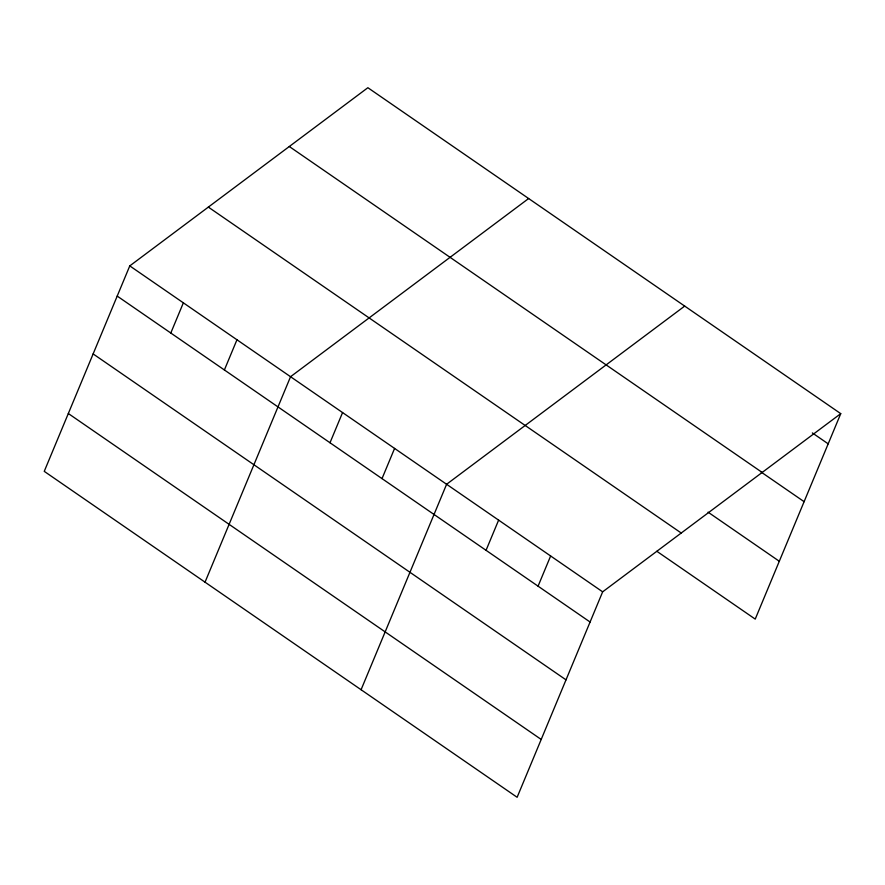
<?xml version="1.0" encoding="UTF-8"?>
<svg xmlns="http://www.w3.org/2000/svg" width="885" height="885" viewBox="0 0 885 885"><rect width="100%" height="100%" fill="white"/><g stroke="black" fill="none" stroke-linecap="round" stroke-linejoin="round"><path stroke-width="1.33" d="M129.774 265.898L44.25 471.351L517.128 797.285L602.652 591.833L840.75 413.649L367.872 87.715L129.774 265.898L602.652 591.833M170.794 333.026L183.361 302.836M224.392 369.963L236.959 339.774M205.032 582.175L290.557 376.711L528.644 198.528M330.005 442.754L342.572 412.565M382.021 478.608L394.588 448.418M361.08 689.725L446.604 484.272L684.702 306.088M486.053 550.315L498.62 520.126M538.069 586.169L550.636 555.979M840.75 413.649L755.226 619.102L656.847 551.289M812.353 432.92L828.183 443.839M289.295 146.512L762.173 472.446M761.133 472.059L804.111 501.673M708.066 512.161L779.298 561.267M208.34 207.101L681.229 533.024M117.207 296.088L590.085 622.022M93.135 353.923L566.013 679.857M68.322 413.516L541.211 739.451"/></g></svg>
